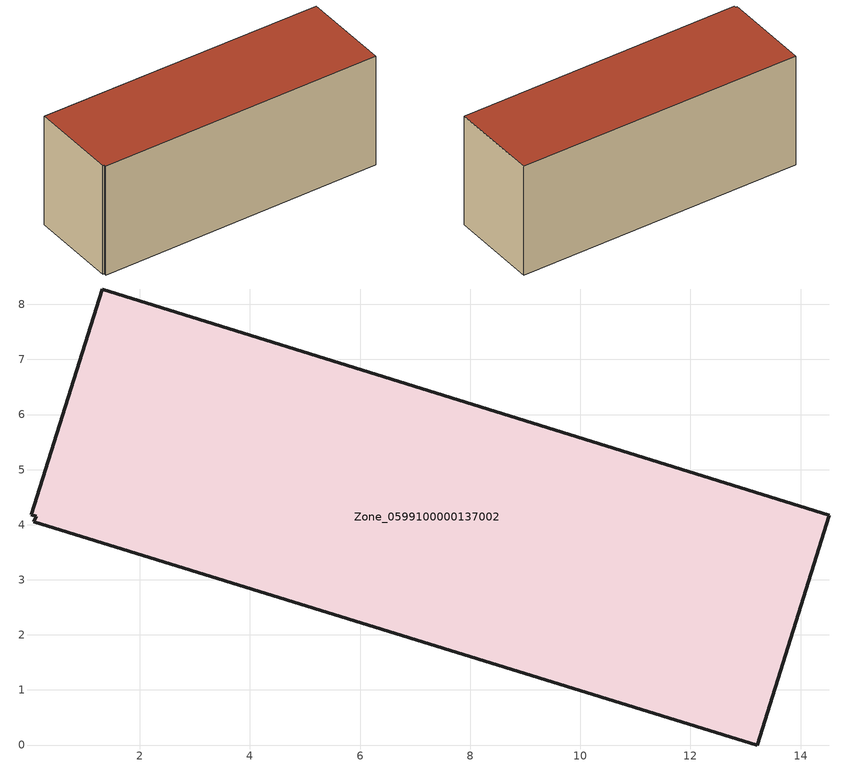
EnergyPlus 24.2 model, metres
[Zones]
Zone_0599100000137002
 floor ground (C_G): 0.03,4.18 1.32,8.28 14.52,4.17 13.21,0 0.08,4.06 0.12,4.15 z0.65
 wall outside (C_F): 13.21,0 14.52,4.17 1.32,8.28 0.03,4.18 0.12,4.15 0.08,4.06 13.21,0 z0.65:6.23
 roof outside (C_R): 1.32,8.28 0.03,4.18 0.12,4.15 0.08,4.06 13.21,0 14.52,4.17 z6.23
[BUILDING]
Pand.0599100000137002: North Axis=0; Terrain=City; Loads Convergence Tolerance Value=0.04; Temperature Convergence Tolerance Value=0.4; Solar Distribution=FullExterior; Maximum Number of Warmup Days=25; Minimum Number of Warmup Days=1
[Site:Location]
Rotterdam.The.Hague.AP_ZH_NLD Design_Conditions: Latitude=51.96; Longitude=4.45; Time Zone=1; Elevation=-4.5
[SITE:GROUNDTEMPERATURE:BUILDINGSURFACE]
18, 18, 18, 18, 18, 18, 18, 18, 18, 18, 18, 18
[MATERIAL] Thermal Absorptance=0.9; Solar Absorptance=0.7; Visible Absorptance=0.7
Name | Roughness | Thickness | Conductivity | Density | Specific Heat
G.TI.1965-1974 | MediumSmooth | 0.15 | 0.882353 | 540 | 1210
F.TI.1965-1974 | Rough | 0.3 | 0.697674 | 1920 | 840
R.TI.1965-1974 | MediumRough | 0.2 | 0.232558 | 1500 | 1000
[CONSTRUCTION]
C_G: G.TI.1965-1974
C_F: F.TI.1965-1974
C_R: R.TI.1965-1974
[ZONE]
Zone_0599100000137002: Type=1; Multiplier=1; Ceiling Height=Autocalculate; Volume=Autocalculate; Floor Area=autocalculate; Part of Total Floor Area=Yes
[ZONEINFILTRATION:DESIGNFLOWRATE]
Infil_Zone_0599100000137002: Zone or ZoneList or Space or SpaceList=Zone_0599100000137002; Schedule=AlwaysOn; Design Flow Rate Calculation Method=Flow/Area; Flow Rate per Floor Area=0.003; Constant Term Coefficient=1; Temperature Term Coefficient=0; Velocity Term Coefficient=0; Velocity Squared Term Coefficient=0
[HVACTEMPLATE:ZONE:IDEALLOADSAIRSYSTEM]
Zone_0599100000137002: Maximum Heating Supply Air Temperature=50; Minimum Cooling Supply Air Temperature=13; Maximum Heating Supply Air Humidity Ratio=0.0156; Minimum Cooling Supply Air Humidity Ratio=0.0077; Heating Limit=NoLimit; Cooling Limit=NoLimit; Dehumidification Control Type=ConstantSensibleHeatRatio; Cooling Sensible Heat Ratio=0.7; Dehumidification Setpoint=60; Humidification Control Type=None; Humidification Setpoint=30; Outdoor Air Method=None; Outdoor Air Flow Rate per Person=0.00944; Outdoor Air Flow Rate per Zone Floor Area=0; Outdoor Air Flow Rate per Zone=0; Demand Controlled Ventilation Type=None; Outdoor Air Economizer Type=NoEconomizer; Heat Recovery Type=None; Sensible Heat Recovery Effectiveness=0.7; Latent Heat Recovery Effectiveness=0.65
[ZONECONTROL:THERMOSTAT]
ThermostatControl_Zone_0599100000137002: Zone or ZoneList=Zone_0599100000137002; Control Type Schedule=DualSetpointControlType; Control 1=Thermostat_Zone_0599100000137002; Temperature Difference Between Cutout And Setpoint=0
[THERMOSTATSETPOINT:DUALSETPOINT]
Thermostat_Zone_0599100000137002: Heating Setpoint Temperature Schedule=HeatingSetpoint_Zone_0599100000137002; Cooling Setpoint Temperature Schedule=CoolingSetpoint_Zone_0599100000137002
[SCHEDULE:COMPACT]
HeatingSetpoint_Zone_0599100000137002: Through: 12/31, For: AllDays, Until: 24:00, 21
CoolingSetpoint_Zone_0599100000137002: Through: 12/31, For: AllDays, Until: 24:00, 24
DualSetpointControlType: Through: 12/31, For: AllDays, Until: 24:00, 4
AlwaysOn: Through: 12/31, For: AllDays, Until: 24:00, 1
